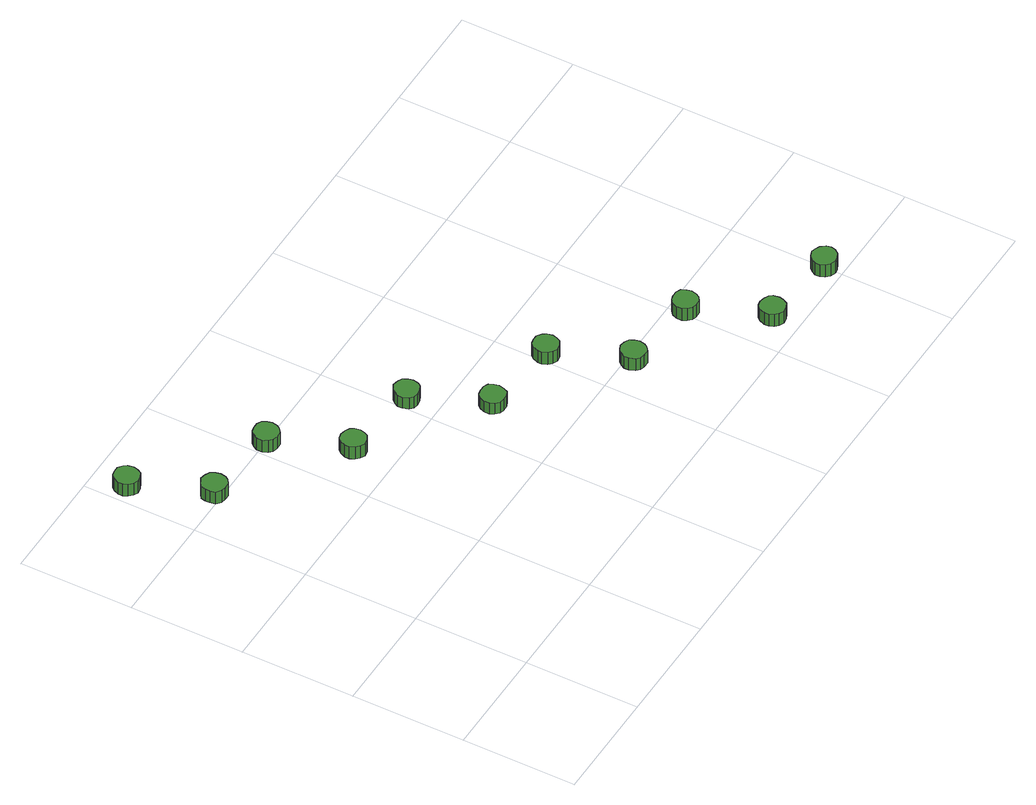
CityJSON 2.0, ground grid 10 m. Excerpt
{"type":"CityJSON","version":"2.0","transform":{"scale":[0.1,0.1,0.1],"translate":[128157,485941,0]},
"CityObjects":{
"tree1":{"type":"SolitaryVegetationObject","attributes":{"function":"something"},"geometry":[{"type":"MultiSurface","lod":"1","boundaries":[[[0,1,2,3,4,5,6,7,8,9,10,11,12,13,14]],[[15,16,17,18,19,20,21,22,23,24,25,26,27,28,29]],[[0,29,28,1]],[[1,28,27,2]],[[2,27,26,3]],[[3,26,25,4]],[[4,25,24,5]],[[5,24,23,6]],[[6,23,22,7]],[[7,22,21,8]],[[8,21,20,9]],[[9,20,19,10]],[[10,19,18,11]],[[11,18,17,12]],[[12,17,16,13]],[[13,16,15,14]],[[14,15,29,0]]]}]},
"tree2":{"type":"SolitaryVegetationObject","attributes":{"function":"something"},"geometry":[{"type":"MultiSurface","lod":"1","boundaries":[[[30,31,32,33,34,35,36,37,38,39,40,41,42,43,44]],[[45,46,47,48,49,50,51,52,53,54,55,56,57,58,59]],[[30,59,58,31]],[[31,58,57,32]],[[32,57,56,33]],[[33,56,55,34]],[[34,55,54,35]],[[35,54,53,36]],[[36,53,52,37]],[[37,52,51,38]],[[38,51,50,39]],[[39,50,49,40]],[[40,49,48,41]],[[41,48,47,42]],[[42,47,46,43]],[[43,46,45,44]],[[44,45,59,30]]]}]},
"tree3":{"type":"SolitaryVegetationObject","attributes":{"function":"something"},"geometry":[{"type":"MultiSurface","lod":"1","boundaries":[[[60,61,62,63,64,65,66,67,68,69,70,71,72,73,74]],[[75,76,77,78,79,80,81,82,83,84,85,86,87,88,89]],[[60,89,88,61]],[[61,88,87,62]],[[62,87,86,63]],[[63,86,85,64]],[[64,85,84,65]],[[65,84,83,66]],[[66,83,82,67]],[[67,82,81,68]],[[68,81,80,69]],[[69,80,79,70]],[[70,79,78,71]],[[71,78,77,72]],[[72,77,76,73]],[[73,76,75,74]],[[74,75,89,60]]]}]},
"tree4":{"type":"SolitaryVegetationObject","attributes":{"function":"something"},"geometry":[{"type":"MultiSurface","lod":"1","boundaries":[[[90,91,92,93,94,95,96,97,98,99,100,101,102,103,104]],[[105,106,107,108,109,110,111,112,113,114,115,116,117,118,119]],[[90,119,118,91]],[[91,118,117,92]],[[92,117,116,93]],[[93,116,115,94]],[[94,115,114,95]],[[95,114,113,96]],[[96,113,112,97]],[[97,112,111,98]],[[98,111,110,99]],[[99,110,109,100]],[[100,109,108,101]],[[101,108,107,102]],[[102,107,106,103]],[[103,106,105,104]],[[104,105,119,90]]]}]},
"tree5":{"type":"SolitaryVegetationObject","attributes":{"function":"something"},"geometry":[{"type":"MultiSurface","lod":"1","boundaries":[[[120,121,122,123,124,125,126,127,128,129,130,131,132,133,134]],[[135,136,137,138,139,140,141,142,143,144,145,146,147,148,149]],[[120,149,148,121]],[[121,148,147,122]],[[122,147,146,123]],[[123,146,145,124]],[[124,145,144,125]],[[125,144,143,126]],[[126,143,142,127]],[[127,142,141,128]],[[128,141,140,129]],[[129,140,139,130]],[[130,139,138,131]],[[131,138,137,132]],[[132,137,136,133]],[[133,136,135,134]],[[134,135,149,120]]]}]},
"tree6":{"type":"SolitaryVegetationObject","attributes":{"function":"something"},"geometry":[{"type":"MultiSurface","lod":"1","boundaries":[[[150,151,152,153,154,155,156,157,158,159,160,161,162,163,164]],[[165,166,167,168,169,170,171,172,173,174,175,176,177,178,179]],[[150,179,178,151]],[[151,178,177,152]],[[152,177,176,153]],[[153,176,175,154]],[[154,175,174,155]],[[155,174,173,156]],[[156,173,172,157]],[[157,172,171,158]],[[158,171,170,159]],[[159,170,169,160]],[[160,169,168,161]],[[161,168,167,162]],[[162,167,166,163]],[[163,166,165,164]],[[164,165,179,150]]]}]},
"tree7":{"type":"SolitaryVegetationObject","attributes":{"function":"something"},"geometry":[{"type":"MultiSurface","lod":"1","boundaries":[[[180,181,182,183,184,185,186,187,188,189,190,191,192,193,194]],[[195,196,197,198,199,200,201,202,203,204,205,206,207,208,209]],[[180,209,208,181]],[[181,208,207,182]],[[182,207,206,183]],[[183,206,205,184]],[[184,205,204,185]],[[185,204,203,186]],[[186,203,202,187]],[[187,202,201,188]],[[188,201,200,189]],[[189,200,199,190]],[[190,199,198,191]],[[191,198,197,192]],[[192,197,196,193]],[[193,196,195,194]],[[194,195,209,180]]]}]},
"tree8":{"type":"SolitaryVegetationObject","attributes":{"function":"something"},"geometry":[{"type":"MultiSurface","lod":"1","boundaries":[[[210,211,212,213,214,215,216,217,218,219,220,221,222,223,224]],[[225,226,227,228,229,230,231,232,233,234,235,236,237,238,239]],[[210,239,238,211]],[[211,238,237,212]],[[212,237,236,213]],[[213,236,235,214]],[[214,235,234,215]],[[215,234,233,216]],[[216,233,232,217]],[[217,232,231,218]],[[218,231,230,219]],[[219,230,229,220]],[[220,229,228,221]],[[221,228,227,222]],[[222,227,226,223]],[[223,226,225,224]],[[224,225,239,210]]]}]},
"tree9":{"type":"SolitaryVegetationObject","attributes":{"function":"something"},"geometry":[{"type":"MultiSurface","lod":"1","boundaries":[[[240,241,242,243,244,245,246,247,248,249,250,251,252,253,254]],[[255,256,257,258,259,260,261,262,263,264,265,266,267,268,269]],[[240,269,268,241]],[[241,268,267,242]],[[242,267,266,243]],[[243,266,265,244]],[[244,265,264,245]],[[245,264,263,246]],[[246,263,262,247]],[[247,262,261,248]],[[248,261,260,249]],[[249,260,259,250]],[[250,259,258,251]],[[251,258,257,252]],[[252,257,256,253]],[[253,256,255,254]],[[254,255,269,240]]]}]},
"tree10":{"type":"SolitaryVegetationObject","attributes":{"function":"something"},"geometry":[{"type":"MultiSurface","lod":"1","boundaries":[[[270,271,272,273,274,275,276,277,278,279,280,281,282,283,284]],[[285,286,287,288,289,290,291,292,293,294,295,296,297,298,299]],[[270,299,298,271]],[[271,298,297,272]],[[272,297,296,273]],[[273,296,295,274]],[[274,295,294,275]],[[275,294,293,276]],[[276,293,292,277]],[[277,292,291,278]],[[278,291,290,279]],[[279,290,289,280]],[[280,289,288,281]],[[281,288,287,282]],[[282,287,286,283]],[[283,286,285,284]],[[284,285,299,270]]]}]},
"tree11":{"type":"SolitaryVegetationObject","attributes":{"function":"something"},"geometry":[{"type":"MultiSurface","lod":"1","boundaries":[[[300,301,302,303,304,305,306,307,308,309,310,311,312,313,314]],[[315,316,317,318,319,320,321,322,323,324,325,326,327,328,329]],[[300,329,328,301]],[[301,328,327,302]],[[302,327,326,303]],[[303,326,325,304]],[[304,325,324,305]],[[305,324,323,306]],[[306,323,322,307]],[[307,322,321,308]],[[308,321,320,309]],[[309,320,319,310]],[[310,319,318,311]],[[311,318,317,312]],[[312,317,316,313]],[[313,316,315,314]],[[314,315,329,300]]]}]}
},
"vertices":[
[25,369,21],[24,374,21],[22,377,21],[18,380,21],[13,380,21],[9,379,21],[6,376,21],[4,371,21],[4,367,21],[6,363,21],[9,360,21],[13,358,21],[18,359,21],[22,361,21],[24,365,21],[24,365,8],[22,361,8],[18,359,8],[13,358,8],[9,360,8],[6,363,8],[4,367,8],[4,371,8],[6,376,8],[9,379,8],[13,380,8],[18,380,8],[22,377,8],[24,374,8],[25,369,8],
[54,307,19],[53,311,19],[51,315,19],[47,317,19],[42,318,19],[38,316,19],[34,313,19],[33,309,19],[33,305,19],[34,300,19],[38,297,19],[42,296,19],[47,296,19],[51,299,19],[53,302,19],[53,302,6],[51,299,6],[47,296,6],[42,296,6],[38,297,6],[34,300,6],[33,305,6],[33,309,6],[34,313,6],[38,316,6],[42,318,6],[47,317,6],[51,315,6],[53,311,6],[54,307,6],
[122,299,21],[121,303,21],[119,307,21],[115,309,21],[110,309,21],[106,308,21],[103,305,21],[101,301,21],[101,296,21],[103,292,21],[106,289,21],[110,288,21],[115,288,21],[119,291,21],[121,294,21],[121,294,8],[119,291,8],[115,288,8],[110,288,8],[106,289,8],[103,292,8],[101,296,8],[101,301,8],[103,305,8],[106,308,8],[110,309,8],[115,309,8],[119,307,8],[121,303,8],[122,299,8],
[151,236,19],[150,241,19],[148,244,19],[144,246,19],[139,247,19],[135,246,19],[132,243,19],[130,238,19],[130,234,19],[132,230,19],[135,227,19],[139,225,19],[144,226,19],[148,228,19],[150,232,19],[150,232,6],[148,228,6],[144,226,6],[139,225,6],[135,227,6],[132,230,6],[130,234,6],[130,238,6],[132,243,6],[135,246,6],[139,247,6],[144,246,6],[148,244,6],[150,241,6],[151,236,6],
[219,227,20],[218,231,20],[216,235,20],[212,237,20],[207,238,20],[203,236,20],[200,233,20],[198,229,20],[198,225,20],[200,220,20],[203,217,20],[207,216,20],[212,217,20],[216,219,20],[218,222,20],[218,222,8],[216,219,8],[212,217,8],[207,216,8],[203,217,8],[200,220,8],[198,225,8],[198,229,8],[200,233,8],[203,236,8],[207,238,8],[212,237,8],[216,235,8],[218,231,8],[219,227,8],
[248,166,19],[247,170,19],[245,174,19],[241,176,19],[236,176,19],[232,175,19],[229,172,19],[227,168,19],[227,163,19],[229,159,19],[232,156,19],[236,155,19],[241,155,19],[245,157,19],[247,161,19],[247,161,7],[245,157,7],[241,155,7],[236,155,7],[232,156,7],[229,159,7],[227,163,7],[227,168,7],[229,172,7],[232,175,7],[236,176,7],[241,176,7],[245,174,7],[247,170,7],[248,166,7],
[316,156,21],[315,161,21],[313,164,21],[309,167,21],[304,167,21],[300,166,21],[297,163,21],[295,158,21],[295,154,21],[297,150,21],[300,147,21],[304,145,21],[309,146,21],[313,148,21],[315,152,21],[315,152,8],[313,148,8],[309,146,8],[304,145,8],[300,147,8],[297,150,8],[295,154,8],[295,158,8],[297,163,8],[300,166,8],[304,167,8],[309,167,8],[313,164,8],[315,161,8],[316,156,8],
[345,94,20],[344,98,20],[342,102,20],[338,104,20],[333,105,20],[329,103,20],[326,100,20],[324,96,20],[324,92,20],[326,87,20],[329,84,20],[333,83,20],[338,83,20],[342,86,20],[344,89,20],[344,89,7],[342,86,7],[338,83,7],[333,83,7],[329,84,7],[326,87,7],[324,92,7],[324,96,7],[326,100,7],[329,103,7],[333,105,7],[338,104,7],[342,102,7],[344,98,7],[345,94,7],
[413,86,21],[412,90,21],[410,94,21],[406,96,21],[401,96,21],[397,95,21],[394,92,21],[392,88,21],[392,83,21],[394,79,21],[397,76,21],[401,75,21],[406,75,21],[410,78,21],[412,81,21],[412,81,8],[410,78,8],[406,75,8],[401,75,8],[397,76,8],[394,79,8],[392,83,8],[392,88,8],[394,92,8],[397,95,8],[401,96,8],[406,96,8],[410,94,8],[412,90,8],[413,86,8],
[442,23,20],[441,28,20],[439,31,20],[435,33,20],[430,34,20],[426,33,20],[423,30,20],[421,25,20],[421,21,20],[423,17,20],[426,14,20],[430,12,20],[435,13,20],[439,15,20],[441,19,20],[441,19,7],[439,15,7],[435,13,7],[430,12,7],[426,14,7],[423,17,7],[421,21,7],[421,25,7],[423,30,7],[426,33,7],[430,34,7],[435,33,7],[439,31,7],[441,28,7],[442,23,7],
[510,15,21],[509,19,21],[506,23,21],[502,25,21],[498,26,21],[493,24,21],[490,21,21],[488,17,21],[488,13,21],[490,9,21],[493,6,21],[498,4,21],[502,5,21],[506,7,21],[509,11,21],[509,11,8],[506,7,8],[502,5,8],[498,4,8],[493,6,8],[490,9,8],[488,13,8],[488,17,8],[490,21,8],[493,24,8],[498,26,8],[502,25,8],[506,23,8],[509,19,8],[510,15,8]
]}
